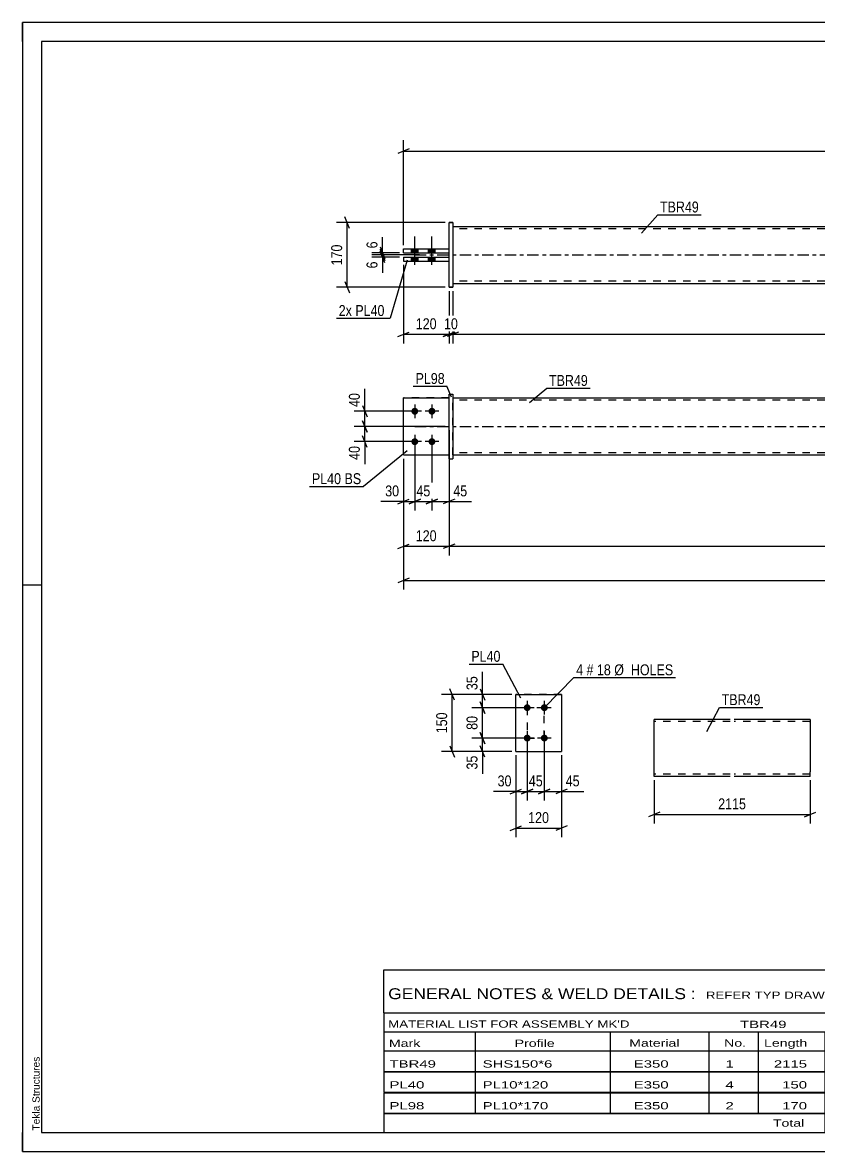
# Model space of a CAD drawing. Header units: millimetres. Extents: x 0 to 420, y 0 to 297.
# Drawn here: x 0 to 209.3, y 0 to 297 of the extents above; entities that cross this region are included whole.
import ezdxf

# ---------------------------------------------------------------- set-up
doc = ezdxf.new("R2010")
doc.units = ezdxf.units.MM
doc.linetypes.add('DXK_LINE_DOT2', pattern=[3.9198, 1.9599, -1.9599])
doc.linetypes.add('DXK_LINE_DOT3', pattern=[5.9187, 2.979, -0.9799, 0.9799, -0.9799])
doc.styles.add('Arial', font='ARIAL.TTF', dxfattribs={"height": 0.2})
doc.styles.add('Arial Narrow', font='ARIALN.TTF', dxfattribs={"height": 0.2})

# ---------------------------------------------------------------- blocks, each defined once
blk = doc.blocks.new('Unknown-580604737-1163')
at = {"color": 5, "linetype": 'Continuous'}
for p, q in [((420, 297), (0, 297)), ((0, 297), (0, 0)), ((0, 292), (0, 297)), ((415, 292), (5, 292)), ((5, 292), (5, 5)), ((5, 149), (0, 149)), ((0, 0), (0, 5)), ((5, 5), (415, 5)), ((0, 0), (420, 0))]:
    blk.add_line(p, q, dxfattribs=at)
at = {"color": 174, "linetype": 'Continuous', "style": 'Arial'}
blk.add_text('Tekla Structures', height=1.9102, rotation=90, dxfattribs=at).set_placement((4.5, 5.5))
blk = doc.blocks.new('Part-580604737-1809 - 1791')
at = {"color": 2, "linetype": 'Continuous'}
for p, q in [((112.15, 199.24), (113.15, 199.24)), ((112.15, 182.24), (112.15, 199.24)), ((113.15, 199.24), (113.15, 182.24)), ((112.15, 182.24), (113.15, 182.24)), ((112.15, 182.24), (112.15, 182.24))]:
    blk.add_line(p, q, dxfattribs=at)
at = {"color": 7, "linetype": 'DXK_LINE_DOT2'}
for p, q in [((112.15, 199.24), (113.15, 199.24)), ((112.15, 199.24), (112.15, 199.24)), ((113.15, 199.24), (113.15, 199.24)), ((112.15, 182.24), (113.15, 182.24))]:
    blk.add_line(p, q, dxfattribs=at)
blk = doc.blocks.new('Part-580604737-1814 - 1791')
at = {"color": 2, "linetype": 'Continuous'}
for p, q in [((100.15, 198.24), (112.15, 198.24)), ((100.15, 198.24), (100.15, 198.24)), ((100.15, 183.24), (100.15, 198.24)), ((100.15, 183.24), (112.15, 183.24)), ((100.15, 183.24), (100.15, 183.24))]:
    blk.add_line(p, q, dxfattribs=at)
at = {"color": 7, "linetype": 'DXK_LINE_DOT2'}
for p, q in [((112.15, 198.24), (100.15, 198.24)), ((100.15, 198.24), (100.15, 198.24)), ((112.15, 183.24), (112.15, 198.24)), ((100.15, 183.24), (112.15, 183.24)), ((112.15, 183.24), (112.15, 183.24))]:
    blk.add_line(p, q, dxfattribs=at)
blk = doc.blocks.new('Part-580604737-1819 - 1791')
at = {"color": 7, "linetype": 'DXK_LINE_DOT2'}
for p, q in [((100.15, 198.24), (112.15, 198.24)), ((112.15, 198.24), (100.15, 198.24)), ((100.15, 198.24), (100.15, 198.24)), ((100.15, 183.24), (100.15, 198.24)), ((112.15, 183.24), (112.15, 198.24)), ((100.15, 183.24), (112.15, 183.24)), ((100.15, 183.24), (112.15, 183.24)), ((112.15, 183.24), (112.15, 183.24))]:
    blk.add_line(p, q, dxfattribs=at)
blk = doc.blocks.new('Part-580604737-1829 - 1791')
at = {"color": 2, "linetype": 'Continuous'}
for p, q in [((113.15, 198.24), (324.64, 198.24)), ((113.15, 183.24), (324.64, 183.24))]:
    blk.add_line(p, q, dxfattribs=at)
at = {"color": 7, "linetype": 'DXK_LINE_DOT2'}
for p, q in [((113.15, 183.24), (113.15, 198.24)), ((324.64, 197.64), (113.15, 197.64)), ((324.64, 198.24), (324.64, 183.24)), ((324.64, 183.84), (113.15, 183.84))]:
    blk.add_line(p, q, dxfattribs=at)
at = {"color": 7, "linetype": 'DXK_LINE_DOT3'}
blk.add_line((103.15, 190.74), (334.64, 190.74), dxfattribs=at)
blk = doc.blocks.new('Bolt-580604737-1831 - 1791')
at = {"linetype": 'Continuous'}
for points in [[(103.15, 195.64), (103.34, 195.62), (103.52, 195.56), (103.68, 195.46), (103.82, 195.34), (103.93, 195.19), (104.01, 195.01), (104.05, 194.83), (104.05, 194.64), (104.01, 194.46), (103.93, 194.29), (103.82, 194.13), (103.68, 194.01), (103.52, 193.91), (103.34, 193.86), (103.15, 193.84), (102.97, 193.86), (102.79, 193.91), (102.62, 194.01), (102.48, 194.13), (102.37, 194.29), (102.3, 194.46), (102.26, 194.64), (102.26, 194.83), (102.3, 195.01), (102.37, 195.19), (102.48, 195.34), (102.62, 195.46), (102.79, 195.56), (102.97, 195.62)], [(107.65, 195.64), (107.84, 195.62), (108.02, 195.56), (108.18, 195.46), (108.32, 195.34), (108.43, 195.19), (108.51, 195.01), (108.55, 194.83), (108.55, 194.64), (108.51, 194.46), (108.43, 194.29), (108.32, 194.13), (108.18, 194.01), (108.02, 193.91), (107.84, 193.86), (107.65, 193.84), (107.47, 193.86), (107.29, 193.91), (107.12, 194.01), (106.98, 194.13), (106.87, 194.29), (106.8, 194.46), (106.76, 194.64), (106.76, 194.83), (106.8, 195.01), (106.87, 195.19), (106.98, 195.34), (107.12, 195.46), (107.29, 195.56), (107.47, 195.62)], [(103.15, 187.64), (103.34, 187.62), (103.52, 187.56), (103.68, 187.46), (103.82, 187.34), (103.93, 187.19), (104.01, 187.01), (104.05, 186.83), (104.05, 186.64), (104.01, 186.46), (103.93, 186.29), (103.82, 186.13), (103.68, 186.01), (103.52, 185.91), (103.34, 185.86), (103.15, 185.84), (102.97, 185.86), (102.79, 185.91), (102.62, 186.01), (102.48, 186.13), (102.37, 186.29), (102.3, 186.46), (102.26, 186.64), (102.26, 186.83), (102.3, 187.01), (102.37, 187.19), (102.48, 187.34), (102.62, 187.46), (102.79, 187.56), (102.97, 187.62)], [(107.65, 187.64), (107.84, 187.62), (108.02, 187.56), (108.18, 187.46), (108.32, 187.34), (108.43, 187.19), (108.51, 187.01), (108.55, 186.83), (108.55, 186.64), (108.51, 186.46), (108.43, 186.29), (108.32, 186.13), (108.18, 186.01), (108.02, 185.91), (107.84, 185.86), (107.65, 185.84), (107.47, 185.86), (107.29, 185.91), (107.12, 186.01), (106.98, 186.13), (106.87, 186.29), (106.8, 186.46), (106.76, 186.64), (106.76, 186.83), (106.8, 187.01), (106.87, 187.19), (106.98, 187.34), (107.12, 187.46), (107.29, 187.56), (107.47, 187.62)]]:
    blk.add_hatch(color=1, dxfattribs=at).paths.add_polyline_path(points)
at = {"color": 1, "linetype": 'Continuous'}
for p, q in [((103.15, 196.54), (103.15, 192.94)), ((107.65, 196.54), (107.65, 192.94)), ((104.95, 194.74), (101.35, 194.74)), ((109.45, 194.74), (105.85, 194.74)), ((103.15, 188.54), (103.15, 184.94)), ((107.65, 188.54), (107.65, 184.94)), ((104.95, 186.74), (101.35, 186.74)), ((109.45, 186.74), (105.85, 186.74))]:
    blk.add_line(p, q, dxfattribs=at)
blk = doc.blocks.new('Bolt-580604737-2098 - 2086')
at = {"linetype": 'Continuous'}
for points in [[(102.25, 236.46), (104.05, 236.46), (104.05, 237.46), (102.25, 237.46)], [(102.25, 236.46), (104.05, 236.46), (104.05, 237.46), (102.25, 237.46)], [(102.25, 234.26), (104.05, 234.26), (104.05, 235.26), (102.25, 235.26)], [(102.25, 234.26), (104.05, 234.26), (104.05, 235.26), (102.25, 235.26)], [(106.75, 236.46), (108.55, 236.46), (108.55, 237.46), (106.75, 237.46)], [(106.75, 236.46), (108.55, 236.46), (108.55, 237.46), (106.75, 237.46)], [(106.75, 234.26), (108.55, 234.26), (108.55, 235.26), (106.75, 235.26)], [(106.75, 234.26), (108.55, 234.26), (108.55, 235.26), (106.75, 235.26)]]:
    blk.add_hatch(color=1, dxfattribs=at).paths.add_polyline_path(points)
at = {"color": 1, "linetype": 'Continuous'}
for p, q in [((103.15, 233.26), (103.15, 240.76)), ((103.15, 233.26), (103.15, 240.76)), ((107.65, 233.26), (107.65, 240.76)), ((107.65, 233.26), (107.65, 240.76)), ((102.25, 236.46), (102.25, 237.46)), ((102.25, 236.46), (102.25, 237.46)), ((102.25, 234.26), (102.25, 235.26)), ((102.25, 234.26), (102.25, 235.26)), ((104.05, 236.46), (104.05, 237.46)), ((104.05, 236.46), (104.05, 237.46)), ((104.05, 234.26), (104.05, 235.26)), ((104.05, 234.26), (104.05, 235.26)), ((106.75, 236.46), (106.75, 237.46)), ((106.75, 236.46), (106.75, 237.46)), ((106.75, 234.26), (106.75, 235.26)), ((106.75, 234.26), (106.75, 235.26)), ((108.55, 236.46), (108.55, 237.46)), ((108.55, 236.46), (108.55, 237.46)), ((108.55, 234.26), (108.55, 235.26)), ((108.55, 234.26), (108.55, 235.26))]:
    blk.add_line(p, q, dxfattribs=at)
blk = doc.blocks.new('Part-580604737-2115 - 2086')
at = {"color": 2, "linetype": 'Continuous'}
for p, q in [((100.15, 235.26), (112.15, 235.26)), ((100.15, 235.26), (100.15, 234.26)), ((100.15, 234.26), (112.15, 234.26))]:
    blk.add_line(p, q, dxfattribs=at)
at = {"color": 7, "linetype": 'DXK_LINE_DOT2'}
for p, q in [((100.15, 235.26), (112.15, 235.26)), ((112.15, 234.26), (112.15, 235.26)), ((100.15, 234.26), (112.15, 234.26))]:
    blk.add_line(p, q, dxfattribs=at)
blk = doc.blocks.new('Part-580604737-2104 - 2086')
at = {"color": 2, "linetype": 'Continuous'}
for p, q in [((113.15, 243.36), (324.64, 243.36)), ((113.15, 228.36), (324.64, 228.36))]:
    blk.add_line(p, q, dxfattribs=at)
at = {"color": 7, "linetype": 'DXK_LINE_DOT2'}
for p, q in [((113.15, 243.36), (113.15, 228.36)), ((324.64, 242.76), (113.15, 242.76)), ((324.64, 243.36), (324.64, 228.36)), ((324.64, 228.96), (113.15, 228.96))]:
    blk.add_line(p, q, dxfattribs=at)
at = {"color": 7, "linetype": 'DXK_LINE_DOT3'}
blk.add_line((103.15, 235.86), (334.64, 235.86), dxfattribs=at)
blk = doc.blocks.new('Part-580604737-2110 - 2086')
at = {"color": 2, "linetype": 'Continuous'}
for p, q in [((100.15, 237.46), (112.15, 237.46)), ((100.15, 236.46), (100.15, 237.46)), ((100.15, 236.46), (112.15, 236.46))]:
    blk.add_line(p, q, dxfattribs=at)
at = {"color": 7, "linetype": 'DXK_LINE_DOT2'}
for p, q in [((100.15, 237.46), (112.15, 237.46)), ((100.15, 236.46), (112.15, 236.46)), ((112.15, 236.46), (112.15, 237.46))]:
    blk.add_line(p, q, dxfattribs=at)
blk = doc.blocks.new('Part-580604737-2116 - 2086')
at = {"color": 2, "linetype": 'Continuous'}
for p, q in [((112.15, 244.36), (113.15, 244.36)), ((112.15, 244.36), (112.15, 244.36)), ((112.15, 227.36), (112.15, 244.36)), ((113.15, 244.36), (113.15, 244.36)), ((113.15, 244.36), (113.15, 227.36)), ((113.15, 227.36), (112.15, 227.36)), ((112.15, 227.36), (112.15, 227.36)), ((113.15, 227.36), (113.15, 227.36))]:
    blk.add_line(p, q, dxfattribs=at)
at = {"color": 7, "linetype": 'DXK_LINE_DOT2'}
for p, q in [((113.15, 244.36), (112.15, 244.36)), ((112.15, 244.36), (112.15, 244.36)), ((112.15, 227.36), (113.15, 227.36))]:
    blk.add_line(p, q, dxfattribs=at)
blk = doc.blocks.new('Bolt-580604737-1444 - 1410')
at = {"linetype": 'Continuous'}
for points in [[(132.71, 115.85), (132.53, 115.87), (132.35, 115.93), (132.19, 116.02), (132.05, 116.15), (131.93, 116.3), (131.86, 116.47), (131.82, 116.66), (131.82, 116.84), (131.86, 117.03), (131.93, 117.2), (132.05, 117.35), (132.19, 117.48), (132.35, 117.57), (132.53, 117.63), (132.71, 117.65), (132.9, 117.63), (133.08, 117.57), (133.24, 117.48), (133.38, 117.35), (133.49, 117.2), (133.57, 117.03), (133.61, 116.84), (133.61, 116.66), (133.57, 116.47), (133.49, 116.3), (133.38, 116.15), (133.24, 116.02), (133.08, 115.93), (132.9, 115.87)], [(137.21, 115.85), (137.03, 115.87), (136.85, 115.93), (136.69, 116.02), (136.55, 116.15), (136.43, 116.3), (136.36, 116.47), (136.32, 116.66), (136.32, 116.84), (136.36, 117.03), (136.43, 117.2), (136.55, 117.35), (136.69, 117.48), (136.85, 117.57), (137.03, 117.63), (137.21, 117.65), (137.4, 117.63), (137.58, 117.57), (137.74, 117.48), (137.88, 117.35), (137.99, 117.2), (138.07, 117.03), (138.11, 116.84), (138.11, 116.66), (138.07, 116.47), (137.99, 116.3), (137.88, 116.15), (137.74, 116.02), (137.58, 115.93), (137.4, 115.87)], [(132.71, 107.85), (132.53, 107.87), (132.35, 107.93), (132.19, 108.02), (132.05, 108.15), (131.93, 108.3), (131.86, 108.47), (131.82, 108.66), (131.82, 108.84), (131.86, 109.03), (131.93, 109.2), (132.05, 109.35), (132.19, 109.48), (132.35, 109.57), (132.53, 109.63), (132.71, 109.65), (132.9, 109.63), (133.08, 109.57), (133.24, 109.48), (133.38, 109.35), (133.49, 109.2), (133.57, 109.03), (133.61, 108.84), (133.61, 108.66), (133.57, 108.47), (133.49, 108.3), (133.38, 108.15), (133.24, 108.02), (133.08, 107.93), (132.9, 107.87)], [(137.21, 107.85), (137.03, 107.87), (136.85, 107.93), (136.69, 108.02), (136.55, 108.15), (136.43, 108.3), (136.36, 108.47), (136.32, 108.66), (136.32, 108.84), (136.36, 109.03), (136.43, 109.2), (136.55, 109.35), (136.69, 109.48), (136.85, 109.57), (137.03, 109.63), (137.21, 109.65), (137.4, 109.63), (137.58, 109.57), (137.74, 109.48), (137.88, 109.35), (137.99, 109.2), (138.07, 109.03), (138.11, 108.84), (138.11, 108.66), (138.07, 108.47), (137.99, 108.3), (137.88, 108.15), (137.74, 108.02), (137.58, 107.93), (137.4, 107.87)]]:
    blk.add_hatch(color=1, dxfattribs=at).paths.add_polyline_path(points)
at = {"color": 1, "linetype": 'Continuous'}
for p, q in [((134.51, 116.75), (130.91, 116.75)), ((132.71, 118.55), (132.71, 114.95)), ((139.01, 116.75), (135.41, 116.75)), ((137.21, 118.55), (137.21, 114.95)), ((132.71, 110.55), (132.71, 106.95)), ((137.21, 110.55), (137.21, 106.95)), ((134.51, 108.75), (130.91, 108.75)), ((139.01, 108.75), (135.41, 108.75))]:
    blk.add_line(p, q, dxfattribs=at)
blk = doc.blocks.new('Part-580604737-1459 - 1410')
at = {"color": 2, "linetype": 'Continuous'}
for p, q in [((129.71, 120.25), (141.71, 120.25)), ((129.71, 120.25), (129.71, 120.25)), ((129.71, 105.25), (129.71, 120.25)), ((141.71, 120.25), (141.71, 120.25)), ((141.71, 120.25), (141.71, 105.25)), ((129.71, 105.25), (141.71, 105.25)), ((129.71, 105.25), (129.71, 105.25)), ((141.71, 105.25), (141.71, 105.25))]:
    blk.add_line(p, q, dxfattribs=at)
at = {"color": 7, "linetype": 'DXK_LINE_DOT2'}
for p, q in [((141.71, 120.25), (129.71, 120.25)), ((129.71, 105.25), (141.71, 105.25)), ((141.71, 105.25), (141.71, 105.25))]:
    blk.add_line(p, q, dxfattribs=at)
blk = doc.blocks.new('Part-580604737-1275 - 1255')
at = {"color": 2, "linetype": 'Continuous'}
for p, q in [((186.11, 113.67), (166.11, 113.67)), ((166.11, 98.76), (166.11, 113.67)), ((207.11, 113.67), (187.11, 113.67)), ((207.11, 113.67), (207.11, 99.87)), ((166.11, 98.67), (166.11, 98.76)), ((186.11, 98.67), (166.11, 98.67)), ((207.11, 98.67), (187.11, 98.67)), ((207.11, 98.67), (207.11, 99.87))]:
    blk.add_line(p, q, dxfattribs=at)
at = {"color": 7, "linetype": 'DXK_LINE_DOT2'}
for p, q in [((186.11, 113.07), (166.11, 113.07)), ((207.11, 113.07), (187.11, 113.07)), ((207.11, 113.07), (207.11, 113.02)), ((207.11, 113.02), (207.11, 113.07)), ((207.11, 112.93), (207.11, 113.02)), ((207.11, 113.02), (207.11, 112.93)), ((166.11, 99.27), (166.11, 99.31)), ((186.11, 99.27), (166.11, 99.27)), ((207.11, 99.27), (187.11, 99.27)), ((207.11, 99.31), (207.11, 99.64)), ((207.11, 99.27), (207.11, 99.31))]:
    blk.add_line(p, q, dxfattribs=at)
blk = doc.blocks.new('Rectangle-580604737-1568 - 1410')
at = {"color": 1, "linetype": 'DXK_LINE_DOT2'}
blk.add_lwpolyline([(132.71, 108.75), (137.21, 108.75), (137.21, 116.75), (132.71, 116.75), (132.71, 108.75)], close=True, dxfattribs=at)
blk = doc.blocks.new('StraightDimension-580604737-3175 - 1791')
at = {"color": 7, "linetype": 'Continuous'}
for p, q in [((107.65, 185.74), (107.65, 168.6)), ((112.15, 182.24), (112.15, 168.6)), ((106.15, 170.4), (109.15, 171.6)), ((107.65, 171), (112.15, 171)), ((113.65, 171.6), (110.65, 170.4))]:
    blk.add_line(p, q, dxfattribs=at)
at = {"color": 0}
blk.add_wipeout([(117.53, 171.75), (117.53, 175.95), (112.68, 175.95), (112.68, 171.75)], dxfattribs=at)
at = {"color": 7, "linetype": 'Continuous'}
blk.add_line((112.15, 171), (118.06, 171), dxfattribs=at)
blk.add_line((112.15, 171), (118.06, 171), dxfattribs=at)
at = {"color": 3, "style": 'Arial Narrow'}
blk.add_text('45', height=2.863, dxfattribs=at).set_placement((113.28, 172.35))
blk = doc.blocks.new('StraightDimension-580604737-3176 - 1791')
at = {"color": 7, "linetype": 'Continuous'}
for p, q in [((103.15, 185.74), (103.15, 168.6)), ((107.65, 185.74), (107.65, 168.6)), ((101.65, 170.4), (104.65, 171.6)), ((103.15, 171), (107.65, 171)), ((109.15, 171.6), (106.15, 170.4))]:
    blk.add_line(p, q, dxfattribs=at)
at = {"color": 0}
blk.add_wipeout([(107.83, 171.75), (107.83, 175.95), (102.98, 175.95), (102.98, 171.75)], dxfattribs=at)
at = {"color": 3, "style": 'Arial Narrow'}
blk.add_text('45', height=2.863, dxfattribs=at).set_placement((103.58, 172.35))
blk = doc.blocks.new('StraightDimension-580604737-1953 - 1791')
at = {"color": 7, "linetype": 'Continuous'}
for p, q in [((112.15, 189.74), (112.15, 156.8)), ((100.15, 182.24), (100.15, 156.8)), ((98.65, 158.6), (101.65, 159.8)), ((100.15, 159.2), (112.15, 159.2)), ((113.65, 159.8), (110.65, 158.6))]:
    blk.add_line(p, q, dxfattribs=at)
at = {"color": 0}
blk.add_wipeout([(109.5, 159.95), (109.5, 164.15), (102.81, 164.15), (102.81, 159.95)], dxfattribs=at)
at = {"color": 3, "style": 'Arial Narrow'}
blk.add_text('120', height=2.863, dxfattribs=at).set_placement((103.41, 160.55))
blk = doc.blocks.new('StraightDimension-580604737-1880 - 1791')
at = {"color": 7, "linetype": 'Continuous'}
for p, q in [((100.15, 182.24), (100.15, 147.8)), ((337.64, 182.24), (337.64, 147.8)), ((101.65, 150.8), (98.65, 149.6)), ((100.15, 150.2), (337.64, 150.2)), ((336.14, 149.6), (339.14, 150.8))]:
    blk.add_line(p, q, dxfattribs=at)
at = {"color": 0}
blk.add_wipeout([(223.15, 150.95), (223.15, 155.15), (214.64, 155.15), (214.64, 150.95)], dxfattribs=at)
at = {"color": 3, "style": 'Arial Narrow'}
blk.add_text('2375', height=2.863, dxfattribs=at).set_placement((215.24, 151.55))
blk = doc.blocks.new('StraightDimension-580604737-2037 - 1791')
at = {"color": 7, "linetype": 'Continuous'}
for p, q in [((89.43, 196.24), (90.63, 193.24)), ((102.15, 194.74), (87.18, 194.74)), ((90.03, 190.74), (90.03, 194.74)), ((111.15, 190.74), (87.18, 190.74)), ((90.63, 189.24), (89.43, 192.24))]:
    blk.add_line(p, q, dxfattribs=at)
at = {"color": 0}
blk.add_wipeout([(89.28, 200.12), (85.08, 200.12), (85.08, 195.26), (89.28, 195.26)], dxfattribs=at)
at = {"color": 7, "linetype": 'Continuous'}
blk.add_line((90.03, 194.74), (90.03, 200.64), dxfattribs=at)
blk.add_line((90.03, 194.74), (90.03, 200.64), dxfattribs=at)
at = {"color": 3, "style": 'Arial Narrow'}
blk.add_text('40', height=2.863, rotation=90.0002, dxfattribs=at).set_placement((88.68, 195.86))
blk = doc.blocks.new('StraightDimension-580604737-1938 - 1791')
at = {"color": 7, "linetype": 'Continuous'}
for p, q in [((112.15, 189.74), (112.15, 156.8)), ((325.64, 182.24), (325.64, 156.8)), ((113.65, 159.8), (110.65, 158.6)), ((112.15, 159.2), (325.64, 159.2)), ((324.14, 158.6), (327.14, 159.8))]:
    blk.add_line(p, q, dxfattribs=at)
at = {"color": 0}
blk.add_wipeout([(223.15, 159.95), (223.15, 164.15), (214.64, 164.15), (214.64, 159.95)], dxfattribs=at)
at = {"color": 3, "style": 'Arial Narrow'}
blk.add_text('2135', height=2.863, dxfattribs=at).set_placement((215.24, 160.55))
blk = doc.blocks.new('StraightDimension-580604737-2046 - 1791')
at = {"color": 7, "linetype": 'Continuous'}
for p, q in [((111.15, 190.74), (87.18, 190.74)), ((89.43, 192.24), (90.63, 189.24)), ((90.03, 186.74), (90.03, 190.74)), ((90.63, 185.24), (89.43, 188.24)), ((102.15, 186.74), (87.18, 186.74))]:
    blk.add_line(p, q, dxfattribs=at)
at = {"color": 0}
blk.add_wipeout([(89.28, 186.21), (85.08, 186.21), (85.08, 181.35), (89.28, 181.35)], dxfattribs=at)
at = {"color": 7, "linetype": 'Continuous'}
blk.add_line((90.03, 186.74), (90.03, 180.83), dxfattribs=at)
blk.add_line((90.03, 186.74), (90.03, 180.83), dxfattribs=at)
at = {"color": 3, "style": 'Arial Narrow'}
blk.add_text('40', height=2.863, rotation=90.0002, dxfattribs=at).set_placement((88.68, 181.95))
blk = doc.blocks.new('StraightDimension-580604737-3177 - 1791')
at = {"color": 7, "linetype": 'Continuous'}
for p, q in [((103.15, 185.74), (103.15, 168.6)), ((100.15, 182.24), (100.15, 168.6)), ((98.65, 170.4), (101.65, 171.6)), ((100.15, 171), (103.15, 171)), ((104.65, 171.6), (101.65, 170.4))]:
    blk.add_line(p, q, dxfattribs=at)
at = {"color": 0}
blk.add_wipeout([(99.63, 171.75), (99.63, 175.95), (94.77, 175.95), (94.77, 171.75)], dxfattribs=at)
at = {"color": 7, "linetype": 'Continuous'}
blk.add_line((100.15, 171), (94.25, 171), dxfattribs=at)
blk.add_line((100.15, 171), (94.25, 171), dxfattribs=at)
at = {"color": 3, "style": 'Arial Narrow'}
blk.add_text('30', height=2.863, dxfattribs=at).set_placement((95.37, 172.35))
blk = doc.blocks.new('StraightDimension-580604737-3303 - 2086')
at = {"color": 7, "linetype": 'Continuous'}
for p, q in [((111.15, 244.36), (82.53, 244.36)), ((85.98, 242.86), (84.78, 245.86)), ((85.38, 227.36), (85.38, 244.36)), ((84.78, 228.86), (85.98, 225.86)), ((111.15, 227.36), (82.53, 227.36))]:
    blk.add_line(p, q, dxfattribs=at)
at = {"color": 0}
blk.add_wipeout([(84.63, 239.21), (80.43, 239.21), (80.43, 232.52), (84.63, 232.52)], dxfattribs=at)
at = {"color": 3, "style": 'Arial Narrow'}
blk.add_text('170', height=2.863, rotation=90.0002, dxfattribs=at).set_placement((84.03, 233.12))
blk = doc.blocks.new('StraightDimension-580604737-2804 - 2086')
at = {"color": 7, "linetype": 'Continuous'}
for p, q in [((100.15, 233.26), (100.15, 212.58)), ((112.15, 226.36), (112.15, 212.58)), ((98.65, 214.38), (101.65, 215.58)), ((100.15, 214.98), (112.15, 214.98)), ((113.65, 215.58), (110.65, 214.38))]:
    blk.add_line(p, q, dxfattribs=at)
at = {"color": 0}
blk.add_wipeout([(109.5, 215.73), (109.5, 219.93), (102.81, 219.93), (102.81, 215.73)], dxfattribs=at)
at = {"color": 3, "style": 'Arial Narrow'}
blk.add_text('120', height=2.863, dxfattribs=at).set_placement((103.41, 216.33))
blk = doc.blocks.new('StraightDimension-580604737-2259 - 2086')
at = {"color": 7, "linetype": 'Continuous'}
for p, q in [((94.07, 237.96), (95.27, 234.96)), ((99.15, 236.46), (91.82, 236.46)), ((104.4, 235.86), (91.82, 235.86)), ((95.27, 234.36), (94.07, 237.36)), ((94.67, 235.86), (94.67, 236.46))]:
    blk.add_line(p, q, dxfattribs=at)
at = {"color": 0}
blk.add_wipeout([(93.92, 240.02), (89.72, 240.02), (89.72, 236.99), (93.92, 236.99)], dxfattribs=at)
at = {"color": 7, "linetype": 'Continuous'}
blk.add_line((94.67, 236.46), (94.67, 240.54), dxfattribs=at)
blk.add_line((94.67, 236.46), (94.67, 240.54), dxfattribs=at)
at = {"color": 3, "style": 'Arial Narrow'}
blk.add_text('6', height=2.86, rotation=90.0002, dxfattribs=at).set_placement((93.32, 237.59))
blk = doc.blocks.new('StraightDimension-580604737-2269 - 2086')
at = {"color": 7, "linetype": 'Continuous'}
for p, q in [((104.4, 235.86), (91.82, 235.86)), ((99.15, 235.26), (91.82, 235.26)), ((94.07, 237.36), (95.27, 234.36)), ((95.27, 233.76), (94.07, 236.76)), ((94.67, 235.26), (94.67, 235.86))]:
    blk.add_line(p, q, dxfattribs=at)
at = {"color": 0}
blk.add_wipeout([(93.92, 234.74), (89.72, 234.74), (89.72, 231.71), (93.92, 231.71)], dxfattribs=at)
at = {"color": 7, "linetype": 'Continuous'}
blk.add_line((94.67, 235.26), (94.67, 231.18), dxfattribs=at)
blk.add_line((94.67, 235.26), (94.67, 231.18), dxfattribs=at)
at = {"color": 3, "style": 'Arial Narrow'}
blk.add_text('6', height=2.86, rotation=90.0002, dxfattribs=at).set_placement((93.32, 232.31))
blk = doc.blocks.new('StraightDimension-580604737-2802 - 2086')
at = {"color": 7, "linetype": 'Continuous'}
for p, q in [((113.15, 226.36), (113.15, 212.58)), ((324.64, 226.36), (324.64, 212.58)), ((114.65, 215.58), (111.65, 214.38)), ((113.15, 214.98), (324.64, 214.98)), ((323.14, 214.38), (326.14, 215.58))]:
    blk.add_line(p, q, dxfattribs=at)
at = {"color": 0}
blk.add_wipeout([(223.15, 215.73), (223.15, 219.93), (214.64, 219.93), (214.64, 215.73)], dxfattribs=at)
at = {"color": 3, "style": 'Arial Narrow'}
blk.add_text('2115', height=2.863, dxfattribs=at).set_placement((215.24, 216.33))
blk = doc.blocks.new('StraightDimension-580604737-2803 - 2086')
at = {"color": 7, "linetype": 'Continuous'}
for p, q in [((112.15, 226.36), (112.15, 212.58)), ((113.15, 226.36), (113.15, 212.58)), ((110.65, 214.38), (113.65, 215.58)), ((114.65, 215.58), (111.65, 214.38)), ((112.15, 214.98), (113.15, 214.98))]:
    blk.add_line(p, q, dxfattribs=at)
at = {"color": 0}
blk.add_wipeout([(115.08, 215.73), (115.08, 219.93), (110.23, 219.93), (110.23, 215.73)], dxfattribs=at)
at = {"color": 3, "style": 'Arial Narrow'}
blk.add_text('10', height=2.863, dxfattribs=at).set_placement((110.83, 216.33))
blk = doc.blocks.new('StraightDimension-580604737-3260 - 2086')
at = {"color": 7, "linetype": 'Continuous'}
for p, q in [((100.15, 238.46), (100.15, 266.03)), ((337.64, 238.46), (337.64, 266.03)), ((101.65, 263.78), (98.65, 262.58)), ((100.15, 263.18), (337.64, 263.18)), ((336.14, 262.58), (339.14, 263.78))]:
    blk.add_line(p, q, dxfattribs=at)
at = {"color": 0}
blk.add_wipeout([(223.15, 263.93), (223.15, 268.13), (214.64, 268.13), (214.64, 263.93)], dxfattribs=at)
at = {"color": 3, "style": 'Arial Narrow'}
blk.add_text('2375', height=2.863, dxfattribs=at).set_placement((215.24, 264.53))
blk = doc.blocks.new('StraightDimension-580604737-1491 - 1410')
at = {"color": 7, "linetype": 'Continuous'}
for p, q in [((132.71, 107.75), (132.71, 92.3)), ((137.21, 107.75), (137.21, 92.3)), ((131.21, 94.1), (134.21, 95.3)), ((138.71, 95.3), (135.71, 94.1)), ((132.71, 94.7), (137.21, 94.7))]:
    blk.add_line(p, q, dxfattribs=at)
at = {"color": 0}
blk.add_wipeout([(137.39, 95.45), (137.39, 99.65), (132.54, 99.65), (132.54, 95.45)], dxfattribs=at)
at = {"color": 3, "style": 'Arial Narrow'}
blk.add_text('45', height=2.863, dxfattribs=at).set_placement((133.14, 96.05))
blk = doc.blocks.new('StraightDimension-580604737-1461 - 1410')
at = {"color": 7, "linetype": 'Continuous'}
for p, q in [((129.71, 104.25), (129.71, 82.65)), ((141.71, 104.25), (141.71, 82.65)), ((128.21, 84.45), (131.21, 85.65)), ((129.71, 85.05), (141.71, 85.05)), ((143.21, 85.65), (140.21, 84.45))]:
    blk.add_line(p, q, dxfattribs=at)
at = {"color": 0}
blk.add_wipeout([(139.06, 85.8), (139.06, 90), (132.37, 90), (132.37, 85.8)], dxfattribs=at)
at = {"color": 3, "style": 'Arial Narrow'}
blk.add_text('120', height=2.863, dxfattribs=at).set_placement((132.97, 86.4))
blk = doc.blocks.new('StraightDimension-580604737-1478 - 1410')
at = {"color": 7, "linetype": 'Continuous'}
for p, q in [((137.21, 107.75), (137.21, 92.3)), ((141.71, 104.25), (141.71, 92.3)), ((135.71, 94.1), (138.71, 95.3)), ((143.21, 95.3), (140.21, 94.1)), ((137.21, 94.7), (141.71, 94.7))]:
    blk.add_line(p, q, dxfattribs=at)
at = {"color": 0}
blk.add_wipeout([(147.1, 95.45), (147.1, 99.65), (142.24, 99.65), (142.24, 95.45)], dxfattribs=at)
at = {"color": 7, "linetype": 'Continuous'}
blk.add_line((141.71, 94.7), (147.62, 94.7), dxfattribs=at)
blk.add_line((141.71, 94.7), (147.62, 94.7), dxfattribs=at)
at = {"color": 3, "style": 'Arial Narrow'}
blk.add_text('45', height=2.863, dxfattribs=at).set_placement((142.84, 96.05))
blk = doc.blocks.new('StraightDimension-580604737-1501 - 1410')
at = {"color": 7, "linetype": 'Continuous'}
for p, q in [((132.71, 107.75), (132.71, 92.3)), ((129.71, 104.25), (129.71, 92.3)), ((128.21, 94.1), (131.21, 95.3)), ((134.21, 95.3), (131.21, 94.1)), ((129.71, 94.7), (132.71, 94.7))]:
    blk.add_line(p, q, dxfattribs=at)
at = {"color": 0}
blk.add_wipeout([(129.19, 95.45), (129.19, 99.65), (124.33, 99.65), (124.33, 95.45)], dxfattribs=at)
at = {"color": 7, "linetype": 'Continuous'}
blk.add_line((129.71, 94.7), (123.81, 94.7), dxfattribs=at)
blk.add_line((129.71, 94.7), (123.81, 94.7), dxfattribs=at)
at = {"color": 3, "style": 'Arial Narrow'}
blk.add_text('30', height=2.863, dxfattribs=at).set_placement((124.93, 96.05))
blk = doc.blocks.new('StraightDimension-580604737-1515 - 1410')
at = {"color": 7, "linetype": 'Continuous'}
for p, q in [((128.71, 120.25), (110.15, 120.25)), ((113.6, 118.75), (112.4, 121.75)), ((113, 105.25), (113, 120.25)), ((128.71, 105.25), (110.15, 105.25)), ((112.4, 106.75), (113.6, 103.75))]:
    blk.add_line(p, q, dxfattribs=at)
at = {"color": 0}
blk.add_wipeout([(112.25, 116.09), (108.05, 116.09), (108.05, 109.41), (112.25, 109.41)], dxfattribs=at)
at = {"color": 3, "style": 'Arial Narrow'}
blk.add_text('150', height=2.863, rotation=90.0002, dxfattribs=at).set_placement((111.65, 110.01))
blk = doc.blocks.new('StraightDimension-580604737-1532 - 1410')
at = {"color": 7, "linetype": 'Continuous'}
for p, q in [((128.71, 120.25), (118.13, 120.25)), ((120.38, 121.75), (121.58, 118.75)), ((120.98, 116.75), (120.98, 120.25)), ((131.71, 116.75), (118.13, 116.75)), ((121.58, 115.25), (120.38, 118.25))]:
    blk.add_line(p, q, dxfattribs=at)
at = {"color": 0}
blk.add_wipeout([(120.23, 125.63), (116.03, 125.63), (116.03, 120.77), (120.23, 120.77)], dxfattribs=at)
at = {"color": 7, "linetype": 'Continuous'}
blk.add_line((120.98, 120.25), (120.98, 126.16), dxfattribs=at)
blk.add_line((120.98, 120.25), (120.98, 126.16), dxfattribs=at)
at = {"color": 3, "style": 'Arial Narrow'}
blk.add_text('35', height=2.863, rotation=90.0002, dxfattribs=at).set_placement((119.63, 121.37))
blk = doc.blocks.new('StraightDimension-580604737-1545 - 1410')
at = {"color": 7, "linetype": 'Continuous'}
for p, q in [((131.71, 116.75), (118.13, 116.75)), ((120.38, 118.25), (121.58, 115.25)), ((120.98, 108.75), (120.98, 116.75)), ((121.58, 107.25), (120.38, 110.25)), ((131.71, 108.75), (118.13, 108.75))]:
    blk.add_line(p, q, dxfattribs=at)
at = {"color": 0}
blk.add_wipeout([(120.23, 115.18), (116.03, 115.18), (116.03, 110.32), (120.23, 110.32)], dxfattribs=at)
at = {"color": 3, "style": 'Arial Narrow'}
blk.add_text('80', height=2.863, rotation=90.0002, dxfattribs=at).set_placement((119.63, 110.92))
blk = doc.blocks.new('StraightDimension-580604737-1555 - 1410')
at = {"color": 7, "linetype": 'Continuous'}
for p, q in [((120.38, 110.25), (121.58, 107.25)), ((131.71, 108.75), (118.13, 108.75)), ((120.98, 105.25), (120.98, 108.75)), ((128.71, 105.25), (118.13, 105.25)), ((121.58, 103.75), (120.38, 106.75))]:
    blk.add_line(p, q, dxfattribs=at)
at = {"color": 0}
blk.add_wipeout([(120.23, 104.72), (116.03, 104.72), (116.03, 99.87), (120.23, 99.87)], dxfattribs=at)
at = {"color": 7, "linetype": 'Continuous'}
blk.add_line((120.98, 105.25), (120.98, 99.34), dxfattribs=at)
blk.add_line((120.98, 105.25), (120.98, 99.34), dxfattribs=at)
at = {"color": 3, "style": 'Arial Narrow'}
blk.add_text('35', height=2.863, rotation=90.0002, dxfattribs=at).set_placement((119.63, 100.47))
blk = doc.blocks.new('StraightDimension-580604737-1353 - 1255')
at = {"color": 7, "linetype": 'Continuous'}
for p, q in [((166.11, 97.67), (166.11, 86.27)), ((207.11, 97.67), (207.11, 86.27)), ((167.61, 89.27), (164.61, 88.07)), ((205.61, 88.07), (208.61, 89.27)), ((166.11, 88.67), (207.11, 88.67))]:
    blk.add_line(p, q, dxfattribs=at)
at = {"color": 0}
blk.add_wipeout([(190.87, 89.42), (190.87, 93.62), (182.35, 93.62), (182.35, 89.42)], dxfattribs=at)
at = {"color": 3, "style": 'Arial Narrow'}
blk.add_text('2115', height=2.863, dxfattribs=at).set_placement((182.95, 90.02))
blk = doc.blocks.new('Unknown-580604737-3881')
at = {"color": 7, "linetype": 'Continuous'}
for p, q in [((95, 47.75), (255, 47.75)), ((95, 36.5), (95, 47.75)), ((255, 47.75), (255, 36.5)), ((95, 36.5), (255, 36.5)), ((95, 36.5), (95, 31.5)), ((255, 36.5), (255, 31.5)), ((95, 31.5), (255, 31.5)), ((95, 31.5), (95, 26.5)), ((119, 31.5), (119, 26.5)), ((154.5, 31.5), (154.5, 26.5)), ((180.5, 31.5), (180.5, 26.5)), ((193.5, 31.5), (193.5, 26.5)), ((211, 31.5), (211, 26.5)), ((233, 31.5), (233, 26.5)), ((255, 31.5), (255, 26.5)), ((95, 26.5), (255, 26.5)), ((95, 26.45), (95, 21.05)), ((95, 26.45), (255, 26.45)), ((119, 26.5), (119, 21)), ((154.5, 26.5), (154.5, 21)), ((180.5, 26.5), (180.5, 21)), ((193.5, 26.5), (193.5, 21)), ((211, 26.5), (211, 21)), ((233, 26.5), (233, 21)), ((255, 26.45), (255, 21.05)), ((95, 21.05), (255, 21.05)), ((95, 20.95), (95, 15.55)), ((95, 20.95), (255, 20.95)), ((119, 21), (119, 15.5)), ((154.5, 21), (154.5, 15.5)), ((180.5, 21), (180.5, 15.5)), ((193.5, 21), (193.5, 15.5)), ((211, 21), (211, 15.5)), ((233, 21), (233, 15.5)), ((255, 20.95), (255, 15.55)), ((95, 15.55), (255, 15.55)), ((95, 15.45), (95, 10.05)), ((95, 15.45), (255, 15.45)), ((119, 15.5), (119, 10)), ((154.5, 15.5), (154.5, 10)), ((180.5, 15.5), (180.5, 10)), ((193.5, 15.5), (193.5, 10)), ((211, 15.5), (211, 10)), ((233, 15.5), (233, 10)), ((255, 15.45), (255, 10.05)), ((95, 10.05), (255, 10.05)), ((95, 10), (255, 10)), ((95, 10), (95, 5)), ((211, 10), (211, 5)), ((233, 10), (233, 5)), ((255, 10), (255, 5)), ((95, 5), (255, 5))]:
    blk.add_line(p, q, dxfattribs=at)
at = {"color": 7, "style": 'Arial Narrow'}
for s, height, width, p in [('GENERAL NOTES & WELD DETAILS :', 2.8633, 1.4, (96.15, 40.06)), ('REFER TYP DRAWING TYP-01', 1.9089, 1.6, (179.7, 40.16)), ("MATERIAL LIST FOR ASSEMBLY MK'D", 1.9089, 1.6, (96.15, 32.56)), ('TBR49', 1.909, 1.794707, (188.68, 32.47)), ('1', 1.91, 1.794707, (217.08, 32.56)), ('No. Required', 1.9089, 1.6, (226.41, 32.56)), ('Mark', 1.909, 1.7, (96.34, 27.5)), ('Profile', 1.909, 1.7, (129.41, 27.5)), ('Material', 1.909, 1.7, (159.54, 27.56)), ('No.', 1.909, 1.7, (184.5, 27.56)), ('Length', 1.909, 1.7, (195, 27.56)), ('Area', 1.909, 1.7, (217.5, 27.56)), ('Weight', 1.909, 1.7, (237, 27.56))]:
    blk.add_text(s, height=height, dxfattribs=dict(at, width=width)).set_placement(p)
at = {"color": 7, "linetype": 'Continuous', "style": 'Arial Narrow'}
for s, height, width, p in [('TBR49', 1.909, 1.794707, (96.5, 22.06)), ('SHS150*6', 1.909, 1.794707, (121, 22.06)), ('E350', 1.909, 1.794707, (160.74, 22.06)), ('1', 1.91, 1.794707, (184.86, 22.06)), ('2115', 1.909, 1.794707, (197.58, 22.06)), ('1.3', 1.909, 1.794707, (221.32, 22.06)), ('57.4', 1.909, 1.794707, (240.14, 22.06)), ('PL40', 1.909, 1.794707, (96.5, 16.56)), ('PL10*120', 1.909, 1.794707, (121, 16.56)), ('E350', 1.909, 1.794707, (160.74, 16.56)), ('4', 1.91, 1.794707, (184.86, 16.56)), ('150', 1.909, 1.794707, (199.77, 16.56)), ('0.0', 1.909, 1.794707, (221.32, 16.56)), ('5.7', 1.909, 1.794707, (242.33, 16.56)), ('PL98', 1.909, 1.794707, (96.5, 11.06)), ('PL10*170', 1.909, 1.794707, (121, 11.06)), ('E350', 1.909, 1.794707, (160.74, 11.06)), ('2', 1.91, 1.794707, (184.86, 11.06)), ('170', 1.909, 1.794707, (199.77, 11.06)), ('0.1', 1.909, 1.794707, (221.32, 11.06)), ('4.5', 1.909, 1.794707, (242.33, 11.06)), ('Total', 1.909, 1.7, (197.33, 6.5)), ('1.6', 1.909, 1.794707, (220.83, 6.5)), ('67.6', 1.909, 1.794707, (240.14, 6.5))]:
    blk.add_text(s, height=height, dxfattribs=dict(at, width=width)).set_placement(p)
blk = doc.blocks.new('Mark-580604737-1805 - 1791')
at = {"color": 0}
blk.add_wipeout([(111.02, 201.92), (111.02, 204.92), (103.35, 204.92), (103.35, 201.92)], dxfattribs=at)
blk.add_wipeout([(111.02, 201.92), (111.02, 204.92), (103.35, 204.92), (103.35, 201.92)], dxfattribs=at)
at = {"color": 30, "linetype": 'Continuous'}
for p in [(102.75, 201.32), (112.8, 198.47)]:
    blk.add_line(p, (111.62, 201.32), dxfattribs=at)
at = {"color": 3, "style": 'Arial Narrow'}
blk.add_text('PL98', height=2.863, dxfattribs=at).set_placement((103.35, 201.92))
blk = doc.blocks.new('Mark-580604737-1825 - 1791')
at = {"color": 0}
blk.add_wipeout([(148.67, 201.41), (148.67, 204.41), (138.44, 204.41), (138.44, 201.41)], dxfattribs=at)
blk.add_wipeout([(148.67, 201.41), (148.67, 204.41), (138.44, 204.41), (138.44, 201.41)], dxfattribs=at)
at = {"color": 30, "linetype": 'Continuous'}
for p, q in [((133.32, 197.07), (137.84, 200.81)), ((137.84, 200.81), (149.27, 200.81))]:
    blk.add_line(p, q, dxfattribs=at)
at = {"color": 3, "style": 'Arial Narrow'}
blk.add_text('TBR49', height=2.863, dxfattribs=at).set_placement((138.44, 201.41))
blk = doc.blocks.new('MarkSet-580604737-2071 - 1791')
at = {"color": 0}
blk.add_wipeout([(83.77, 175.57), (83.77, 178.57), (76.09, 178.57), (76.09, 175.57)], dxfattribs=at)
blk.add_wipeout([(83.77, 175.57), (83.77, 178.57), (76.09, 178.57), (76.09, 175.57)], dxfattribs=at)
blk.add_wipeout([(89.05, 175.57), (89.05, 178.57), (84.67, 178.57), (84.67, 175.57)], dxfattribs=at)
blk.add_wipeout([(89.05, 175.57), (89.05, 178.57), (84.67, 178.57), (84.67, 175.57)], dxfattribs=at)
at = {"color": 30, "linetype": 'Continuous'}
for p in [(101.12, 184.34), (75.49, 174.97)]:
    blk.add_line(p, (89.65, 174.97), dxfattribs=at)
at = {"color": 3, "style": 'Arial Narrow'}
for s, p in [('PL40', (76.09, 175.57)), ('BS', (84.67, 175.57))]:
    blk.add_text(s, height=2.863, dxfattribs=at).set_placement(p)
blk = doc.blocks.new('Mark-580604737-2100 - 2086')
at = {"color": 0}
blk.add_wipeout([(177.85, 247.05), (177.85, 250.05), (167.63, 250.05), (167.63, 247.05)], dxfattribs=at)
blk.add_wipeout([(177.85, 247.05), (177.85, 250.05), (167.63, 250.05), (167.63, 247.05)], dxfattribs=at)
at = {"color": 30, "linetype": 'Continuous'}
for p, q in [((162.74, 241.6), (167.03, 246.45)), ((167.03, 246.45), (178.45, 246.45))]:
    blk.add_line(p, q, dxfattribs=at)
at = {"color": 3, "style": 'Arial Narrow'}
blk.add_text('TBR49', height=2.863, dxfattribs=at).set_placement((167.63, 247.05))
blk = doc.blocks.new('MarkSet-580604737-2307 - 2086')
at = {"color": 30, "linetype": 'Continuous'}
blk.add_line((101.14, 234.45), (96.69, 219.2), dxfattribs=at)
at = {"color": 0}
blk.add_wipeout([(86.61, 219.8), (86.61, 222.8), (83.14, 222.8), (83.14, 219.8)], dxfattribs=at)
blk.add_wipeout([(86.61, 219.8), (86.61, 222.8), (83.14, 222.8), (83.14, 219.8)], dxfattribs=at)
blk.add_wipeout([(95.19, 219.8), (95.19, 222.8), (87.51, 222.8), (87.51, 219.8)], dxfattribs=at)
blk.add_wipeout([(95.19, 219.8), (95.19, 222.8), (87.51, 222.8), (87.51, 219.8)], dxfattribs=at)
at = {"color": 30, "linetype": 'Continuous'}
blk.add_line((82.54, 219.2), (96.69, 219.2), dxfattribs=at)
at = {"color": 3, "style": 'Arial Narrow'}
for s, p in [('2x', (83.14, 219.8)), ('PL40', (87.51, 219.8))]:
    blk.add_text(s, height=2.863, dxfattribs=at).set_placement(p)
blk = doc.blocks.new('Mark-580604737-1440 - 1410')
at = {"color": 0}
blk.add_wipeout([(147.42, 125.28), (147.42, 128.28), (145.6, 128.28), (145.6, 125.28)], dxfattribs=at)
blk.add_wipeout([(147.42, 125.28), (147.42, 128.28), (145.6, 128.28), (145.6, 125.28)], dxfattribs=at)
at = {"color": 7, "linetype": 'Continuous'}
blk.add_line((137.21, 116.75), (145, 124.68), dxfattribs=at)
at = {"color": 0}
blk.add_wipeout([(150.15, 125.28), (150.15, 128.28), (148.32, 128.28), (148.32, 125.28)], dxfattribs=at)
blk.add_wipeout([(150.15, 125.28), (150.15, 128.28), (148.32, 128.28), (148.32, 125.28)], dxfattribs=at)
at = {"color": 3, "style": 'Arial Narrow'}
blk.add_text('4', height=2.86, dxfattribs=at).set_placement((145.6, 125.28))
at = {"color": 0}
blk.add_wipeout([(154.71, 125.28), (154.71, 128.28), (151.05, 128.28), (151.05, 125.28)], dxfattribs=at)
blk.add_wipeout([(154.71, 125.28), (154.71, 128.28), (151.05, 128.28), (151.05, 125.28)], dxfattribs=at)
at = {"color": 3, "style": 'Arial Narrow'}
blk.add_text('#', height=2.86, dxfattribs=at).set_placement((148.32, 125.28))
at = {"color": 0}
blk.add_wipeout([(171.14, 125.28), (171.14, 128.28), (155.61, 128.28), (155.61, 125.28)], dxfattribs=at)
blk.add_wipeout([(171.14, 125.28), (171.14, 128.28), (155.61, 128.28), (155.61, 125.28)], dxfattribs=at)
at = {"color": 7, "linetype": 'Continuous'}
blk.add_line((145, 124.68), (171.74, 124.68), dxfattribs=at)
at = {"color": 3, "style": 'Arial Narrow'}
for s, p in [('18', (151.05, 125.28)), ('Ø  HOLES', (155.61, 125.28))]:
    blk.add_text(s, height=2.863, dxfattribs=at).set_placement(p)
blk = doc.blocks.new('Mark-580604737-1455 - 1410')
at = {"color": 0}
blk.add_wipeout([(125.69, 128.83), (125.69, 131.83), (118.02, 131.83), (118.02, 128.83)], dxfattribs=at)
blk.add_wipeout([(125.69, 128.83), (125.69, 131.83), (118.02, 131.83), (118.02, 128.83)], dxfattribs=at)
at = {"color": 30, "linetype": 'Continuous'}
for p in [(117.42, 128.23), (131.06, 119.22)]:
    blk.add_line(p, (126.29, 128.23), dxfattribs=at)
at = {"color": 3, "style": 'Arial Narrow'}
blk.add_text('PL40', height=2.863, dxfattribs=at).set_placement((118.02, 128.83))
blk = doc.blocks.new('Mark-580604737-1270 - 1255')
at = {"color": 0}
blk.add_wipeout([(194.08, 117.42), (194.08, 120.42), (183.85, 120.42), (183.85, 117.42)], dxfattribs=at)
blk.add_wipeout([(194.08, 117.42), (194.08, 120.42), (183.85, 120.42), (183.85, 117.42)], dxfattribs=at)
at = {"color": 30, "linetype": 'Continuous'}
for p, q in [((179.97, 110.51), (183.25, 116.82)), ((183.25, 116.82), (194.68, 116.82))]:
    blk.add_line(p, q, dxfattribs=at)
at = {"color": 3, "style": 'Arial Narrow'}
blk.add_text('TBR49', height=2.863, dxfattribs=at).set_placement((183.85, 117.42))

msp = doc.modelspace()

# ---------------------------------------------------------------- block references
for name in ['Unknown-580604737-1163', 'Part-580604737-2116 - 2086', 'Bolt-580604737-2098 - 2086', 'Part-580604737-2104 - 2086', 'Part-580604737-2110 - 2086', 'Part-580604737-2115 - 2086', 'Part-580604737-1809 - 1791', 'Part-580604737-1814 - 1791', 'Part-580604737-1819 - 1791', 'Bolt-580604737-1831 - 1791', 'Part-580604737-1829 - 1791', 'Part-580604737-1459 - 1410', 'Bolt-580604737-1444 - 1410', 'Rectangle-580604737-1568 - 1410', 'Part-580604737-1275 - 1255', 'Unknown-580604737-3881']:
    msp.add_blockref(name, (0, 0))

# ---------------------------------------------------------------- next in the draw order: block references
for name in ['StraightDimension-580604737-3303 - 2086', 'Mark-580604737-1825 - 1791', 'StraightDimension-580604737-3175 - 1791', 'Mark-580604737-1440 - 1410', 'Mark-580604737-1270 - 1255', 'StraightDimension-580604737-1491 - 1410', 'StraightDimension-580604737-1353 - 1255']:
    msp.add_blockref(name, (0, 0))

# ---------------------------------------------------------------- next in the draw order: block references
for name in ['StraightDimension-580604737-2804 - 2086', 'StraightDimension-580604737-3176 - 1791', 'StraightDimension-580604737-1461 - 1410']:
    msp.add_blockref(name, (0, 0))

# ---------------------------------------------------------------- next in the draw order: block references
for name in ['StraightDimension-580604737-2259 - 2086', 'StraightDimension-580604737-2802 - 2086', 'StraightDimension-580604737-1953 - 1791', 'StraightDimension-580604737-1501 - 1410', 'StraightDimension-580604737-1478 - 1410']:
    msp.add_blockref(name, (0, 0))

# ---------------------------------------------------------------- next in the draw order: block references
for name in ['StraightDimension-580604737-2269 - 2086', 'StraightDimension-580604737-2803 - 2086', 'StraightDimension-580604737-2037 - 1791', 'StraightDimension-580604737-1880 - 1791', 'StraightDimension-580604737-1515 - 1410']:
    msp.add_blockref(name, (0, 0))

# ---------------------------------------------------------------- next in the draw order: block references
for name in ['StraightDimension-580604737-3260 - 2086', 'MarkSet-580604737-2307 - 2086', 'Mark-580604737-1805 - 1791', 'StraightDimension-580604737-1938 - 1791', 'StraightDimension-580604737-1532 - 1410']:
    msp.add_blockref(name, (0, 0))

# ---------------------------------------------------------------- next in the draw order: block references
for name in ['Mark-580604737-2100 - 2086', 'StraightDimension-580604737-2046 - 1791', 'StraightDimension-580604737-1545 - 1410']:
    msp.add_blockref(name, (0, 0))

# ---------------------------------------------------------------- next in the draw order: block references
for name in ['StraightDimension-580604737-3177 - 1791', 'Mark-580604737-1455 - 1410', 'StraightDimension-580604737-1555 - 1410']:
    msp.add_blockref(name, (0, 0))

# ---------------------------------------------------------------- next in the draw order: block references
msp.add_blockref('MarkSet-580604737-2071 - 1791', (0, 0))

doc.saveas('drawing.dxf')
